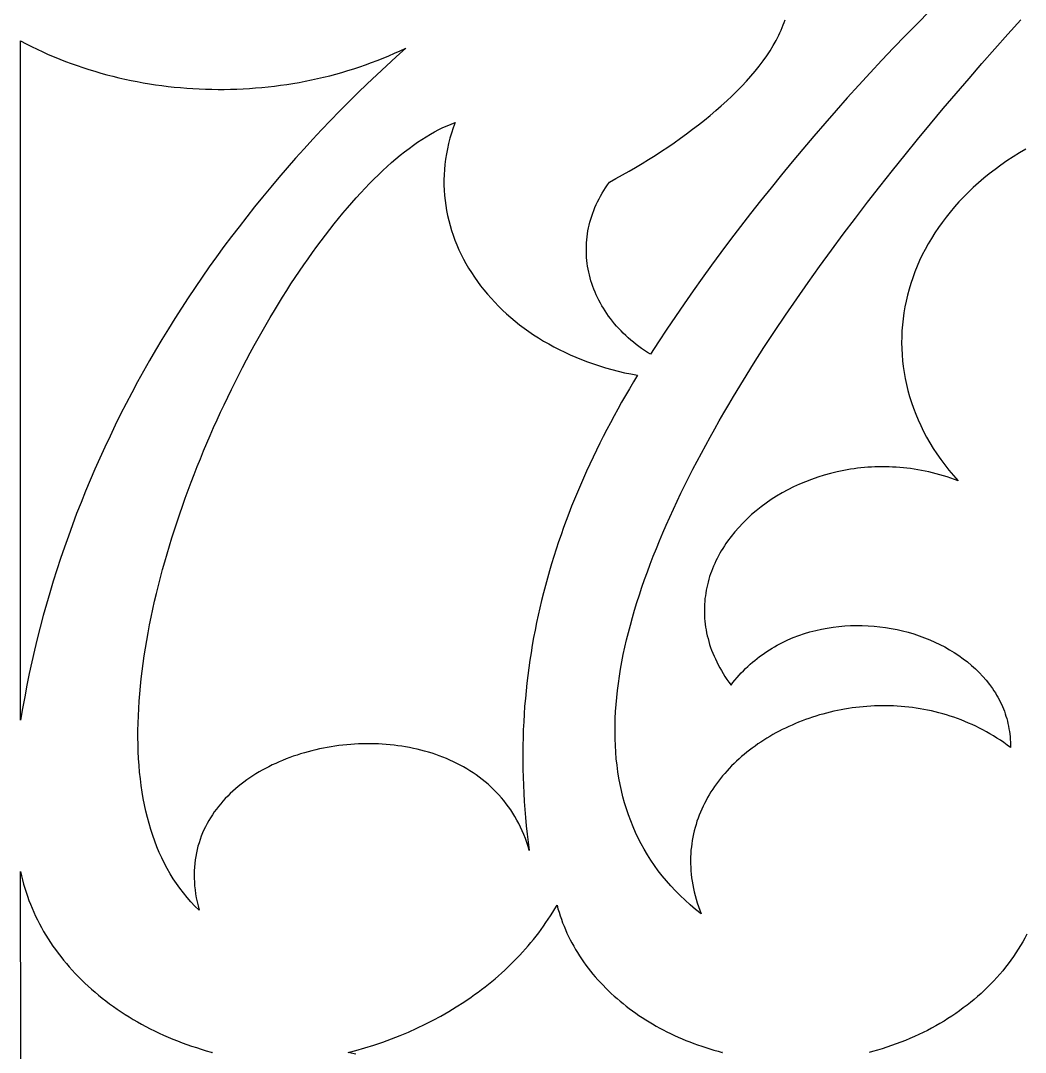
# Model space of a CAD drawing. Extents: x -4950 to -2150, y -1354 to 1346.
# Drawn here: x -3148.6 to -3002.2, y -4.4 to 145.9 of the extents above; entities that cross this region are included whole.
import ezdxf

# ---------------------------------------------------------------- set-up
doc = ezdxf.new("R2010")
doc.units = 0
doc.layers.add('LAYER_1', color=18, linetype='CONTINUOUS')

msp = doc.modelspace()

# ---------------------------------------------------------------- linework, layer by layer
at = {"layer": 'LAYER_1'}
for points in [[(-3016.19, 147.26), (-3017.94, 145.5), (-3019.68, 143.72), (-3021.4, 141.93), (-3023.11, 140.13), (-3024.81, 138.31), (-3026.49, 136.48), (-3028.15, 134.64), (-3029.79, 132.79), (-3031.42, 130.93), (-3033.03, 129.07), (-3034.62, 127.2), (-3036.19, 125.32), (-3037.74, 123.44), (-3039.27, 121.56), (-3040.78, 119.67), (-3042.26, 117.79), (-3043.72, 115.9), (-3045.15, 114.02), (-3046.56, 112.14), (-3047.95, 110.26), (-3049.3, 108.39), (-3050.63, 106.52), (-3051.93, 104.66), (-3053.21, 102.8), (-3054.45, 100.96), (-3055.66, 99.12), (-3056.84, 97.3), (-3057.28, 97.57), (-3057.71, 97.86), (-3058.13, 98.15), (-3058.54, 98.45), (-3058.94, 98.75), (-3059.33, 99.06), (-3059.71, 99.38), (-3060.08, 99.7), (-3060.44, 100.03), (-3060.79, 100.37), (-3061.12, 100.71), (-3061.45, 101.06), (-3061.77, 101.41), (-3062.08, 101.76), (-3062.37, 102.12), (-3062.66, 102.49), (-3062.93, 102.86), (-3063.2, 103.23), (-3063.45, 103.61), (-3063.69, 104), (-3063.92, 104.38), (-3064.14, 104.77), (-3064.35, 105.17), (-3064.55, 105.57), (-3064.74, 105.97), (-3064.91, 106.37), (-3065.08, 106.78), (-3065.23, 107.19), (-3065.37, 107.6), (-3065.51, 108.02), (-3065.62, 108.43), (-3065.73, 108.85), (-3065.83, 109.27), (-3065.91, 109.69), (-3065.99, 110.12), (-3066.05, 110.54), (-3066.1, 110.97), (-3066.14, 111.4), (-3066.16, 111.83), (-3066.18, 112.26), (-3066.18, 112.69), (-3066.17, 113.12), (-3066.15, 113.55), (-3066.11, 113.98), (-3066.07, 114.41), (-3066.01, 114.84), (-3065.94, 115.27), (-3065.85, 115.7), (-3065.76, 116.13), (-3065.65, 116.56), (-3065.53, 116.99), (-3065.4, 117.41), (-3065.25, 117.84), (-3065.09, 118.26), (-3064.92, 118.68), (-3064.74, 119.1), (-3064.54, 119.52), (-3064.33, 119.93), (-3064.11, 120.35), (-3063.88, 120.76), (-3063.63, 121.16), (-3063.37, 121.57), (-3063.09, 121.97), (-3062.81, 122.37), (-3061.86, 122.89), (-3060.9, 123.42), (-3059.95, 123.96), (-3059, 124.52), (-3058.05, 125.09), (-3057.1, 125.67), (-3056.16, 126.27), (-3055.23, 126.88), (-3054.3, 127.49), (-3053.38, 128.12), (-3052.47, 128.76), (-3051.58, 129.41), (-3050.69, 130.07), (-3049.82, 130.74), (-3048.97, 131.42), (-3048.13, 132.1), (-3047.31, 132.79), (-3046.51, 133.49), (-3045.73, 134.2), (-3044.98, 134.91), (-3044.24, 135.63), (-3043.54, 136.35), (-3042.86, 137.08), (-3042.2, 137.81), (-3041.58, 138.54), (-3040.98, 139.28), (-3040.42, 140.03), (-3039.89, 140.77), (-3039.4, 141.52), (-3038.94, 142.27), (-3038.52, 143.02), (-3038.32, 143.39), (-3038.13, 143.77), (-3037.96, 144.14), (-3037.79, 144.52), (-3037.63, 144.89), (-3037.49, 145.27), (-3037.35, 145.64), (-3037.23, 146.02)], [(-3002.13, 127.19), (-3003.08, 126.63), (-3004, 126.05), (-3004.9, 125.46), (-3005.78, 124.85), (-3006.63, 124.23), (-3007.46, 123.59), (-3008.26, 122.94), (-3009.04, 122.28), (-3009.79, 121.6), (-3010.51, 120.91), (-3011.21, 120.2), (-3011.89, 119.49), (-3012.54, 118.76), (-3013.16, 118.02), (-3013.76, 117.27), (-3014.33, 116.51), (-3014.88, 115.75), (-3015.4, 114.97), (-3015.89, 114.18), (-3016.36, 113.39), (-3016.8, 112.58), (-3017.22, 111.77), (-3017.61, 110.95), (-3017.97, 110.13), (-3018.3, 109.3), (-3018.61, 108.46), (-3018.9, 107.62), (-3019.15, 106.77), (-3019.38, 105.92), (-3019.58, 105.06), (-3019.76, 104.2), (-3019.91, 103.34), (-3020.03, 102.47), (-3020.12, 101.6), (-3020.19, 100.73), (-3020.23, 99.86), (-3020.24, 98.99), (-3020.22, 98.12), (-3020.18, 97.24), (-3020.1, 96.37), (-3020, 95.5), (-3019.88, 94.63), (-3019.72, 93.76), (-3019.54, 92.89), (-3019.32, 92.02), (-3019.08, 91.16), (-3018.81, 90.3), (-3018.52, 89.45), (-3018.19, 88.6), (-3017.83, 87.75), (-3017.45, 86.91), (-3017.04, 86.07), (-3016.6, 85.24), (-3016.13, 84.42), (-3015.63, 83.6), (-3015.1, 82.79), (-3014.54, 81.99), (-3013.96, 81.2), (-3013.34, 80.41), (-3012.7, 79.64), (-3012.02, 78.87), (-3012.55, 79.07), (-3013.09, 79.26), (-3013.62, 79.43), (-3014.15, 79.6), (-3014.68, 79.75), (-3015.22, 79.9), (-3015.75, 80.03), (-3016.28, 80.16), (-3016.81, 80.27), (-3017.34, 80.38), (-3017.87, 80.47), (-3018.4, 80.56), (-3018.93, 80.64), (-3019.46, 80.7), (-3019.98, 80.76), (-3020.51, 80.81), (-3021.03, 80.85), (-3021.55, 80.88), (-3022.07, 80.9), (-3022.59, 80.91), (-3023.11, 80.91), (-3023.63, 80.9), (-3024.14, 80.89), (-3024.65, 80.87), (-3025.16, 80.84), (-3025.67, 80.79), (-3026.17, 80.75), (-3026.67, 80.69), (-3027.17, 80.62), (-3027.67, 80.55), (-3028.16, 80.47), (-3028.65, 80.38), (-3029.62, 80.18), (-3030.58, 79.95), (-3031.52, 79.69), (-3032.45, 79.4), (-3033.36, 79.08), (-3034.26, 78.74), (-3035.14, 78.37), (-3036, 77.97), (-3036.84, 77.55), (-3037.66, 77.1), (-3038.45, 76.63), (-3039.23, 76.13), (-3039.98, 75.62), (-3040.71, 75.08), (-3041.42, 74.52), (-3042.1, 73.94), (-3042.75, 73.34), (-3043.38, 72.72), (-3043.97, 72.09), (-3044.54, 71.44), (-3045.08, 70.77), (-3045.59, 70.08), (-3045.83, 69.73), (-3046.06, 69.38), (-3046.29, 69.03), (-3046.51, 68.67), (-3046.72, 68.31), (-3046.92, 67.94), (-3047.11, 67.57), (-3047.29, 67.2), (-3047.47, 66.82), (-3047.63, 66.45), (-3047.79, 66.07), (-3047.94, 65.68), (-3048.08, 65.3), (-3048.21, 64.91), (-3048.32, 64.52), (-3048.43, 64.12), (-3048.53, 63.73), (-3048.63, 63.33), (-3048.71, 62.93), (-3048.78, 62.52), (-3048.84, 62.12), (-3048.89, 61.71), (-3048.93, 61.31), (-3048.96, 60.9), (-3048.98, 60.49), (-3048.98, 60.07), (-3048.98, 59.66), (-3048.97, 59.24), (-3048.94, 58.83), (-3048.91, 58.41), (-3048.86, 57.99), (-3048.8, 57.57), (-3048.73, 57.15), (-3048.65, 56.73), (-3048.56, 56.31), (-3048.45, 55.88), (-3048.34, 55.46), (-3048.21, 55.04), (-3048.07, 54.61), (-3047.92, 54.19), (-3047.75, 53.76), (-3047.57, 53.34), (-3047.38, 52.92), (-3047.18, 52.49), (-3046.97, 52.07), (-3046.74, 51.64), (-3046.5, 51.22), (-3046.24, 50.8), (-3045.98, 50.38), (-3045.7, 49.95), (-3045.4, 49.53), (-3045.09, 49.11), (-3044.81, 49.49), (-3044.52, 49.85), (-3044.22, 50.2), (-3043.91, 50.55), (-3043.6, 50.88), (-3043.29, 51.21), (-3042.97, 51.53), (-3042.64, 51.84), (-3042.31, 52.14), (-3041.97, 52.44), (-3041.63, 52.72), (-3041.29, 53), (-3040.94, 53.27), (-3040.58, 53.53), (-3040.22, 53.78), (-3039.86, 54.03), (-3039.49, 54.26), (-3039.12, 54.49), (-3038.75, 54.71), (-3038.37, 54.92), (-3037.99, 55.13), (-3037.6, 55.32), (-3037.21, 55.51), (-3036.82, 55.69), (-3036.03, 56.03), (-3035.23, 56.34), (-3034.41, 56.62), (-3033.59, 56.86), (-3032.76, 57.08), (-3031.92, 57.27), (-3031.08, 57.43), (-3030.23, 57.56), (-3029.38, 57.66), (-3028.53, 57.74), (-3027.67, 57.78), (-3026.82, 57.8), (-3025.97, 57.79), (-3025.11, 57.76), (-3024.26, 57.7), (-3023.42, 57.61), (-3022.58, 57.5), (-3021.74, 57.36), (-3020.91, 57.2), (-3020.09, 57.01), (-3019.28, 56.8), (-3018.48, 56.56), (-3017.69, 56.31), (-3016.91, 56.02), (-3016.15, 55.72), (-3015.4, 55.39), (-3014.66, 55.04), (-3013.94, 54.67), (-3013.24, 54.27), (-3012.56, 53.86), (-3011.9, 53.42), (-3011.26, 52.96), (-3010.64, 52.49), (-3010.04, 51.99), (-3009.46, 51.47), (-3008.92, 50.94), (-3008.39, 50.38), (-3007.9, 49.81), (-3007.43, 49.22), (-3006.99, 48.61), (-3006.78, 48.3), (-3006.58, 47.98), (-3006.39, 47.66), (-3006.21, 47.34), (-3006.03, 47.01), (-3005.86, 46.68), (-3005.7, 46.34), (-3005.55, 46), (-3005.41, 45.65), (-3005.27, 45.31), (-3005.15, 44.95), (-3005.03, 44.6), (-3004.92, 44.23), (-3004.82, 43.87), (-3004.74, 43.5), (-3004.66, 43.13), (-3004.59, 42.75), (-3004.53, 42.37), (-3004.48, 41.99), (-3004.44, 41.6), (-3004.41, 41.21), (-3004.39, 40.82), (-3004.38, 40.42), (-3004.38, 40.02), (-3004.87, 40.38), (-3005.36, 40.73), (-3005.85, 41.07), (-3006.35, 41.4), (-3006.86, 41.71), (-3007.37, 42.01), (-3007.88, 42.3), (-3008.39, 42.58), (-3008.91, 42.85), (-3009.43, 43.11), (-3009.96, 43.36), (-3010.49, 43.59), (-3011.02, 43.81), (-3011.55, 44.03), (-3012.09, 44.23), (-3012.63, 44.42), (-3013.17, 44.6), (-3013.71, 44.77), (-3014.25, 44.93), (-3014.8, 45.08), (-3015.35, 45.22), (-3015.9, 45.35), (-3016.45, 45.46), (-3017, 45.57), (-3017.55, 45.67), (-3018.1, 45.76), (-3018.66, 45.83), (-3019.21, 45.9), (-3019.76, 45.96), (-3020.32, 46.01), (-3020.87, 46.05), (-3021.43, 46.07), (-3021.98, 46.09), (-3022.53, 46.1), (-3023.09, 46.1), (-3023.64, 46.1), (-3024.19, 46.08), (-3024.74, 46.05), (-3025.29, 46.01), (-3025.83, 45.97), (-3026.38, 45.92), (-3026.92, 45.85), (-3027.46, 45.78), (-3028, 45.7), (-3028.54, 45.61), (-3029.07, 45.52), (-3029.6, 45.41), (-3030.13, 45.3), (-3030.66, 45.17), (-3031.18, 45.04), (-3031.7, 44.9), (-3032.22, 44.76), (-3032.73, 44.6), (-3033.24, 44.44), (-3033.75, 44.27), (-3034.25, 44.09), (-3034.74, 43.9), (-3035.24, 43.71), (-3035.72, 43.51), (-3036.21, 43.3), (-3036.69, 43.08), (-3037.16, 42.86), (-3037.63, 42.63), (-3038.09, 42.39), (-3038.55, 42.15), (-3039, 41.9), (-3039.45, 41.64), (-3039.89, 41.37), (-3040.32, 41.1), (-3040.75, 40.82), (-3041.17, 40.54), (-3041.59, 40.24), (-3042, 39.95), (-3042.4, 39.64), (-3042.79, 39.33), (-3043.18, 39.01), (-3043.56, 38.69), (-3043.93, 38.36), (-3044.3, 38.02), (-3044.66, 37.68), (-3045.01, 37.33), (-3045.35, 36.98), (-3045.68, 36.62), (-3046, 36.26), (-3046.32, 35.89), (-3046.62, 35.51), (-3046.92, 35.13), (-3047.21, 34.74), (-3047.49, 34.35), (-3047.76, 33.95), (-3048.02, 33.55), (-3048.27, 33.14), (-3048.51, 32.73), (-3048.74, 32.32), (-3048.96, 31.89), (-3049.17, 31.47), (-3049.37, 31.04), (-3049.56, 30.6), (-3049.74, 30.16), (-3049.9, 29.72), (-3050.06, 29.27), (-3050.2, 28.81), (-3050.34, 28.36), (-3050.46, 27.9), (-3050.57, 27.43), (-3050.66, 26.96), (-3050.75, 26.49), (-3050.82, 26.01), (-3050.88, 25.53), (-3050.93, 25.05), (-3050.97, 24.56), (-3050.99, 24.07), (-3051, 23.57), (-3050.99, 23.07), (-3050.97, 22.57), (-3050.94, 22.07), (-3050.9, 21.56), (-3050.84, 21.05), (-3050.77, 20.53), (-3050.68, 20.02), (-3050.58, 19.5), (-3050.46, 18.98), (-3050.33, 18.45), (-3050.19, 17.92), (-3050.03, 17.39), (-3049.85, 16.86), (-3049.66, 16.33), (-3049.45, 15.79), (-3050.26, 16.44), (-3051.04, 17.1), (-3051.79, 17.77), (-3052.51, 18.46), (-3053.2, 19.16), (-3053.87, 19.87), (-3054.5, 20.6), (-3055.11, 21.33), (-3055.69, 22.08), (-3056.24, 22.84), (-3056.77, 23.61), (-3057.27, 24.4), (-3057.74, 25.19), (-3058.19, 26), (-3058.61, 26.82), (-3059, 27.65), (-3059.37, 28.49), (-3059.72, 29.34), (-3060.03, 30.2), (-3060.33, 31.07), (-3060.6, 31.95), (-3060.84, 32.84), (-3061.06, 33.74), (-3061.26, 34.65), (-3061.43, 35.57), (-3061.58, 36.5), (-3061.71, 37.44), (-3061.81, 38.39), (-3061.89, 39.34), (-3061.95, 40.31), (-3061.99, 41.28), (-3062, 42.26), (-3062, 43.25), (-3061.97, 44.25), (-3061.92, 45.25), (-3061.85, 46.27), (-3061.76, 47.29), (-3061.64, 48.31), (-3061.51, 49.35), (-3061.36, 50.39), (-3061.19, 51.44), (-3061, 52.49), (-3060.79, 53.55), (-3060.56, 54.62), (-3060.31, 55.7), (-3060.05, 56.78), (-3059.76, 57.86), (-3059.46, 58.95), (-3059.14, 60.05), (-3058.81, 61.15), (-3058.45, 62.26), (-3058.08, 63.37), (-3057.69, 64.49), (-3057.29, 65.61), (-3056.87, 66.74), (-3056.43, 67.87), (-3055.98, 69.01), (-3055.51, 70.14), (-3055.03, 71.29), (-3054.53, 72.43), (-3054.02, 73.58), (-3053.49, 74.74), (-3052.95, 75.89), (-3052.4, 77.05), (-3051.83, 78.22), (-3051.25, 79.38), (-3050.65, 80.55), (-3050.04, 81.72), (-3049.42, 82.89), (-3048.79, 84.07), (-3048.14, 85.25), (-3047.48, 86.42), (-3046.81, 87.6), (-3046.13, 88.78), (-3045.44, 89.97), (-3044.74, 91.15), (-3043.3, 93.52), (-3041.82, 95.89), (-3040.3, 98.27), (-3038.74, 100.64), (-3037.15, 103.01), (-3035.53, 105.38), (-3033.87, 107.74), (-3032.19, 110.1), (-3030.47, 112.45), (-3028.74, 114.8), (-3026.98, 117.13), (-3025.2, 119.45), (-3023.39, 121.76), (-3021.58, 124.06), (-3019.74, 126.34), (-3017.9, 128.61), (-3016.04, 130.86), (-3014.17, 133.09), (-3012.3, 135.3), (-3010.41, 137.49), (-3008.53, 139.66), (-3006.65, 141.8), (-3004.76, 143.92), (-3002.88, 146.01)], [(-3148.62, -30.72), (-3148.61, -4.38), (-3148.62, 21.95), (-3148.48, 21.34), (-3148.34, 20.73), (-3148.18, 20.13), (-3148.01, 19.53), (-3147.82, 18.94), (-3147.63, 18.35), (-3147.41, 17.76), (-3147.19, 17.18), (-3146.95, 16.61), (-3146.7, 16.03), (-3146.44, 15.47), (-3146.17, 14.9), (-3145.88, 14.34), (-3145.58, 13.79), (-3145.27, 13.24), (-3144.95, 12.7), (-3144.61, 12.16), (-3144.27, 11.63), (-3143.91, 11.1), (-3143.54, 10.58), (-3143.16, 10.07), (-3142.77, 9.56), (-3142.37, 9.05), (-3141.95, 8.55), (-3141.53, 8.06), (-3141.1, 7.58), (-3140.65, 7.1), (-3140.2, 6.63), (-3139.73, 6.16), (-3139.25, 5.7), (-3138.77, 5.25), (-3138.27, 4.81), (-3137.77, 4.37), (-3137.25, 3.94), (-3136.73, 3.52), (-3136.19, 3.1), (-3135.65, 2.69), (-3135.09, 2.29), (-3134.53, 1.9), (-3133.96, 1.51), (-3133.38, 1.14), (-3132.79, 0.77), (-3132.2, 0.41), (-3131.59, 0.06), (-3130.98, -0.29), (-3130.35, -0.62), (-3129.72, -0.95), (-3129.09, -1.26), (-3128.44, -1.57), (-3127.79, -1.87), (-3127.12, -2.16), (-3126.46, -2.44), (-3125.78, -2.71), (-3125.1, -2.98), (-3124.41, -3.23), (-3123.71, -3.47), (-3123, -3.7), (-3122.29, -3.93), (-3121.58, -4.14), (-3120.85, -4.34), (-3120.69, -4.38), (-3120.85, -4.43)], [(-3099.77, -4.67), (-3100.88, -4.38), (-3099.77, -4.1), (-3098.45, -3.72), (-3097.14, -3.32), (-3095.85, -2.88), (-3094.58, -2.42), (-3093.33, -1.93), (-3092.1, -1.42), (-3090.88, -0.87), (-3089.69, -0.3), (-3088.51, 0.29), (-3087.36, 0.91), (-3086.23, 1.56), (-3085.13, 2.23), (-3084.04, 2.93), (-3082.98, 3.65), (-3082.46, 4.02), (-3081.95, 4.39), (-3081.44, 4.77), (-3080.94, 5.16), (-3080.45, 5.55), (-3079.96, 5.95), (-3079.48, 6.35), (-3079, 6.76), (-3078.54, 7.17), (-3078.08, 7.59), (-3077.62, 8.02), (-3077.18, 8.45), (-3076.74, 8.89), (-3076.3, 9.33), (-3075.88, 9.77), (-3075.46, 10.22), (-3075.05, 10.68), (-3074.65, 11.14), (-3074.26, 11.61), (-3073.87, 12.08), (-3073.49, 12.56), (-3073.12, 13.04), (-3072.76, 13.53), (-3072.4, 14.02), (-3072.06, 14.51), (-3071.72, 15.01), (-3071.39, 15.52), (-3071.07, 16.03), (-3070.75, 16.54), (-3070.45, 17.06), (-3070.31, 16.54), (-3070.15, 16.02), (-3069.99, 15.51), (-3069.81, 15), (-3069.63, 14.49), (-3069.43, 13.99), (-3069.22, 13.49), (-3069, 13), (-3068.77, 12.51), (-3068.53, 12.03), (-3068.28, 11.55), (-3068.02, 11.07), (-3067.75, 10.6), (-3067.47, 10.14), (-3067.18, 9.68), (-3066.88, 9.23), (-3066.57, 8.78), (-3066.25, 8.33), (-3065.92, 7.89), (-3065.58, 7.46), (-3065.23, 7.03), (-3064.88, 6.61), (-3064.51, 6.19), (-3064.13, 5.78), (-3063.75, 5.38), (-3063.36, 4.98), (-3062.96, 4.58), (-3062.55, 4.2), (-3062.13, 3.81), (-3061.71, 3.44), (-3061.27, 3.07), (-3060.83, 2.71), (-3060.38, 2.35), (-3059.93, 2), (-3059.46, 1.66), (-3058.99, 1.32), (-3058.51, 0.99), (-3058.03, 0.67), (-3057.53, 0.36), (-3057.03, 0.05), (-3056.53, -0.25), (-3056.01, -0.55), (-3055.49, -0.84), (-3054.97, -1.12), (-3054.44, -1.39), (-3053.9, -1.65), (-3053.35, -1.91), (-3052.8, -2.16), (-3052.24, -2.4), (-3051.68, -2.64), (-3051.11, -2.86), (-3050.54, -3.08), (-3049.96, -3.29), (-3049.37, -3.49), (-3048.78, -3.69), (-3048.19, -3.87), (-3047.59, -4.05), (-3046.98, -4.22), (-3046.38, -4.38), (-3046.35, -4.38), (-3046.38, -4.39)], [(-3001.98, 12.83), (-3002.27, 12.27), (-3002.58, 11.72), (-3002.91, 11.17), (-3003.24, 10.63), (-3003.59, 10.09), (-3003.95, 9.56), (-3004.32, 9.04), (-3004.7, 8.52), (-3005.1, 8.01), (-3005.51, 7.51), (-3005.92, 7.02), (-3006.35, 6.53), (-3006.8, 6.05), (-3007.25, 5.58), (-3007.71, 5.11), (-3008.19, 4.65), (-3008.67, 4.2), (-3009.17, 3.76), (-3009.67, 3.33), (-3010.19, 2.9), (-3010.71, 2.49), (-3011.25, 2.08), (-3011.79, 1.68), (-3012.35, 1.29), (-3012.91, 0.91), (-3013.48, 0.54), (-3014.06, 0.17), (-3014.65, -0.18), (-3015.25, -0.52), (-3015.86, -0.86), (-3016.48, -1.18), (-3017.1, -1.49), (-3017.73, -1.8), (-3018.37, -2.09), (-3019.02, -2.38), (-3019.68, -2.65), (-3020.34, -2.91), (-3021.01, -3.16), (-3021.69, -3.4), (-3022.37, -3.63), (-3023.06, -3.85), (-3023.76, -4.05), (-3024.47, -4.25), (-3024.99, -4.38)]]:
    msp.add_lwpolyline(points, dxfattribs=at)
for points in [[(-3148.62, 142.94), (-3147.82, 142.53), (-3147.02, 142.12), (-3146.21, 141.73), (-3145.4, 141.36), (-3144.58, 140.99), (-3143.75, 140.64), (-3142.92, 140.3), (-3142.08, 139.97), (-3141.23, 139.66), (-3140.38, 139.35), (-3139.53, 139.06), (-3138.67, 138.79), (-3137.81, 138.52), (-3136.94, 138.27), (-3136.06, 138.03), (-3135.18, 137.8), (-3134.3, 137.59), (-3133.42, 137.39), (-3132.53, 137.2), (-3131.64, 137.02), (-3130.74, 136.86), (-3129.85, 136.71), (-3128.95, 136.57), (-3128.04, 136.45), (-3127.14, 136.33), (-3126.23, 136.23), (-3125.32, 136.15), (-3124.41, 136.07), (-3123.5, 136.01), (-3122.59, 135.96), (-3121.68, 135.92), (-3120.77, 135.9), (-3119.85, 135.89), (-3118.94, 135.89), (-3118.02, 135.91), (-3117.11, 135.93), (-3116.2, 135.97), (-3115.28, 136.03), (-3114.37, 136.09), (-3113.46, 136.17), (-3112.55, 136.26), (-3111.64, 136.37), (-3110.74, 136.48), (-3109.83, 136.61), (-3108.93, 136.76), (-3108.03, 136.91), (-3107.13, 137.08), (-3106.24, 137.26), (-3105.34, 137.45), (-3104.46, 137.66), (-3103.57, 137.88), (-3102.69, 138.11), (-3101.81, 138.36), (-3100.94, 138.62), (-3100.07, 138.89), (-3099.21, 139.17), (-3098.35, 139.47), (-3097.49, 139.78), (-3096.64, 140.1), (-3095.8, 140.44), (-3094.96, 140.79), (-3094.13, 141.15), (-3093.3, 141.52), (-3092.48, 141.91), (-3093.91, 140.63), (-3095.32, 139.33), (-3096.72, 138.03), (-3098.1, 136.71), (-3099.46, 135.39), (-3100.81, 134.05), (-3102.14, 132.71), (-3103.45, 131.36), (-3104.75, 130), (-3106.03, 128.62), (-3107.29, 127.24), (-3108.54, 125.86), (-3109.77, 124.46), (-3110.98, 123.05), (-3112.18, 121.64), (-3113.36, 120.21), (-3114.52, 118.78), (-3115.66, 117.34), (-3116.79, 115.89), (-3117.9, 114.44), (-3118.99, 112.98), (-3120.06, 111.5), (-3121.12, 110.02), (-3122.16, 108.54), (-3123.18, 107.04), (-3124.18, 105.54), (-3125.17, 104.03), (-3126.14, 102.51), (-3127.09, 100.99), (-3128.02, 99.46), (-3128.94, 97.92), (-3129.83, 96.38), (-3130.71, 94.83), (-3131.57, 93.27), (-3132.41, 91.71), (-3133.23, 90.13), (-3134.04, 88.56), (-3134.83, 86.98), (-3135.59, 85.39), (-3136.34, 83.79), (-3137.07, 82.19), (-3137.79, 80.58), (-3138.48, 78.97), (-3139.15, 77.35), (-3139.81, 75.73), (-3140.45, 74.1), (-3141.06, 72.47), (-3141.66, 70.83), (-3142.24, 69.19), (-3142.8, 67.54), (-3143.35, 65.89), (-3143.87, 64.23), (-3144.37, 62.57), (-3144.86, 60.9), (-3145.32, 59.23), (-3145.76, 57.55), (-3146.19, 55.87), (-3146.6, 54.19), (-3146.98, 52.5), (-3147.35, 50.81), (-3147.69, 49.11), (-3148.02, 47.41), (-3148.33, 45.71), (-3148.62, 44)], [(-3085.28, 131.05), (-3085.57, 130.29), (-3085.82, 129.53), (-3086.05, 128.77), (-3086.25, 128.01), (-3086.42, 127.25), (-3086.57, 126.48), (-3086.7, 125.72), (-3086.79, 124.96), (-3086.86, 124.21), (-3086.91, 123.45), (-3086.93, 122.7), (-3086.93, 121.94), (-3086.9, 121.2), (-3086.85, 120.45), (-3086.77, 119.71), (-3086.67, 118.97), (-3086.55, 118.23), (-3086.41, 117.5), (-3086.24, 116.78), (-3086.04, 116.06), (-3085.83, 115.34), (-3085.59, 114.63), (-3085.33, 113.93), (-3085.05, 113.23), (-3084.75, 112.54), (-3084.43, 111.86), (-3084.08, 111.18), (-3083.72, 110.51), (-3083.33, 109.85), (-3082.93, 109.2), (-3082.5, 108.55), (-3082.05, 107.92), (-3081.59, 107.29), (-3081.1, 106.68), (-3080.6, 106.07), (-3080.07, 105.47), (-3079.53, 104.89), (-3078.97, 104.31), (-3078.39, 103.75), (-3077.8, 103.2), (-3077.18, 102.66), (-3076.55, 102.13), (-3075.9, 101.61), (-3075.24, 101.11), (-3074.55, 100.62), (-3073.86, 100.15), (-3073.14, 99.68), (-3072.41, 99.23), (-3071.66, 98.8), (-3070.9, 98.38), (-3070.12, 97.98), (-3069.33, 97.59), (-3068.52, 97.22), (-3067.7, 96.86), (-3066.87, 96.52), (-3066.02, 96.2), (-3065.15, 95.89), (-3064.27, 95.6), (-3063.38, 95.33), (-3062.48, 95.07), (-3061.56, 94.84), (-3060.63, 94.62), (-3059.69, 94.43), (-3058.74, 94.25), (-3059.33, 93.27), (-3059.91, 92.29), (-3060.48, 91.3), (-3061.04, 90.31), (-3061.59, 89.32), (-3062.14, 88.33), (-3062.67, 87.34), (-3063.2, 86.34), (-3063.71, 85.34), (-3064.22, 84.33), (-3064.71, 83.33), (-3065.2, 82.32), (-3065.68, 81.3), (-3066.14, 80.29), (-3066.6, 79.27), (-3067.04, 78.25), (-3067.48, 77.22), (-3067.9, 76.2), (-3068.32, 75.16), (-3068.72, 74.13), (-3069.11, 73.09), (-3069.5, 72.05), (-3069.87, 71.01), (-3070.23, 69.96), (-3070.58, 68.91), (-3070.91, 67.86), (-3071.24, 66.8), (-3071.55, 65.74), (-3071.86, 64.67), (-3072.15, 63.61), (-3072.43, 62.53), (-3072.7, 61.46), (-3072.96, 60.38), (-3073.2, 59.3), (-3073.43, 58.21), (-3073.65, 57.12), (-3073.86, 56.03), (-3074.06, 54.93), (-3074.24, 53.83), (-3074.41, 52.73), (-3074.57, 51.62), (-3074.71, 50.51), (-3074.85, 49.39), (-3074.97, 48.28), (-3075.07, 47.15), (-3075.17, 46.02), (-3075.25, 44.89), (-3075.31, 43.76), (-3075.37, 42.62), (-3075.41, 41.47), (-3075.43, 40.33), (-3075.44, 39.17), (-3075.44, 38.02), (-3075.43, 36.86), (-3075.4, 35.69), (-3075.36, 34.53), (-3075.3, 33.35), (-3075.23, 32.18), (-3075.14, 30.99), (-3075.04, 29.81), (-3074.93, 28.62), (-3074.8, 27.42), (-3074.65, 26.22), (-3074.49, 25.02), (-3074.67, 25.62), (-3074.86, 26.2), (-3075.07, 26.78), (-3075.29, 27.34), (-3075.52, 27.89), (-3075.77, 28.42), (-3076.03, 28.95), (-3076.3, 29.46), (-3076.59, 29.96), (-3076.88, 30.45), (-3077.19, 30.92), (-3077.52, 31.39), (-3077.85, 31.84), (-3078.2, 32.28), (-3078.55, 32.7), (-3078.92, 33.12), (-3079.3, 33.52), (-3079.69, 33.91), (-3080.09, 34.29), (-3080.5, 34.66), (-3080.91, 35.02), (-3081.34, 35.36), (-3081.78, 35.69), (-3082.22, 36.02), (-3082.67, 36.33), (-3083.14, 36.63), (-3083.6, 36.91), (-3084.08, 37.19), (-3084.56, 37.46), (-3085.06, 37.71), (-3085.55, 37.95), (-3086.06, 38.18), (-3086.57, 38.4), (-3087.08, 38.61), (-3087.61, 38.81), (-3088.13, 39), (-3088.66, 39.18), (-3089.2, 39.34), (-3089.74, 39.5), (-3090.29, 39.64), (-3090.84, 39.78), (-3091.39, 39.9), (-3091.95, 40.01), (-3092.51, 40.12), (-3093.07, 40.21), (-3093.64, 40.29), (-3094.2, 40.36), (-3094.77, 40.42), (-3095.34, 40.47), (-3095.92, 40.51), (-3096.49, 40.54), (-3097.07, 40.56), (-3097.64, 40.58), (-3098.22, 40.58), (-3098.8, 40.57), (-3099.37, 40.55), (-3099.95, 40.52), (-3100.52, 40.48), (-3101.1, 40.43), (-3101.67, 40.37), (-3102.24, 40.3), (-3102.81, 40.22), (-3103.38, 40.14), (-3103.94, 40.04), (-3104.5, 39.93), (-3105.06, 39.82), (-3105.62, 39.69), (-3106.17, 39.56), (-3106.72, 39.41), (-3107.27, 39.26), (-3107.81, 39.1), (-3108.34, 38.93), (-3108.88, 38.75), (-3109.4, 38.56), (-3109.92, 38.36), (-3110.44, 38.15), (-3110.95, 37.93), (-3111.45, 37.71), (-3111.95, 37.48), (-3112.44, 37.23), (-3112.92, 36.98), (-3113.4, 36.72), (-3113.86, 36.46), (-3114.32, 36.18), (-3114.77, 35.89), (-3115.22, 35.6), (-3115.65, 35.3), (-3116.08, 34.99), (-3116.5, 34.67), (-3116.9, 34.34), (-3117.3, 34.01), (-3117.69, 33.66), (-3118.06, 33.31), (-3118.43, 32.95), (-3118.79, 32.59), (-3119.13, 32.21), (-3119.46, 31.83), (-3119.78, 31.44), (-3120.09, 31.04), (-3120.39, 30.63), (-3120.67, 30.22), (-3120.94, 29.8), (-3121.2, 29.37), (-3121.45, 28.93), (-3121.68, 28.49), (-3121.9, 28.04), (-3122.1, 27.58), (-3122.29, 27.11), (-3122.46, 26.64), (-3122.62, 26.16), (-3122.77, 25.67), (-3122.89, 25.18), (-3123.01, 24.68), (-3123.1, 24.17), (-3123.18, 23.65), (-3123.24, 23.13), (-3123.29, 22.6), (-3123.32, 22.06), (-3123.33, 21.52), (-3123.32, 20.97), (-3123.3, 20.41), (-3123.26, 19.85), (-3123.2, 19.28), (-3123.12, 18.7), (-3123.02, 18.12), (-3122.9, 17.53), (-3122.76, 16.94), (-3122.6, 16.33), (-3123.21, 16.93), (-3123.8, 17.55), (-3124.36, 18.18), (-3124.9, 18.84), (-3125.41, 19.51), (-3125.91, 20.2), (-3126.38, 20.91), (-3126.83, 21.64), (-3127.26, 22.39), (-3127.66, 23.15), (-3128.04, 23.93), (-3128.41, 24.73), (-3128.75, 25.54), (-3129.07, 26.37), (-3129.37, 27.22), (-3129.64, 28.08), (-3129.9, 28.95), (-3130.14, 29.84), (-3130.36, 30.74), (-3130.56, 31.66), (-3130.74, 32.59), (-3130.9, 33.53), (-3131.04, 34.48), (-3131.16, 35.45), (-3131.27, 36.43), (-3131.35, 37.42), (-3131.42, 38.42), (-3131.47, 39.43), (-3131.51, 40.45), (-3131.52, 41.48), (-3131.52, 42.52), (-3131.5, 43.57), (-3131.46, 44.63), (-3131.41, 45.7), (-3131.35, 46.77), (-3131.26, 47.86), (-3131.16, 48.95), (-3131.05, 50.04), (-3130.92, 51.15), (-3130.77, 52.26), (-3130.61, 53.37), (-3130.43, 54.49), (-3130.24, 55.62), (-3130.04, 56.75), (-3129.82, 57.89), (-3129.59, 59.03), (-3129.35, 60.17), (-3129.09, 61.32), (-3128.82, 62.47), (-3128.53, 63.62), (-3128.24, 64.77), (-3127.93, 65.93), (-3127.6, 67.08), (-3127.27, 68.24), (-3126.93, 69.4), (-3126.57, 70.56), (-3126.2, 71.72), (-3125.82, 72.88), (-3125.43, 74.04), (-3125.03, 75.19), (-3124.62, 76.35), (-3124.2, 77.5), (-3123.77, 78.65), (-3123.33, 79.8), (-3122.88, 80.95), (-3122.42, 82.09), (-3121.95, 83.23), (-3121.48, 84.36), (-3120.99, 85.49), (-3120.5, 86.62), (-3120, 87.74), (-3119.49, 88.85), (-3118.97, 89.96), (-3118.44, 91.06), (-3117.91, 92.16), (-3117.37, 93.25), (-3116.83, 94.33), (-3116.27, 95.4), (-3115.71, 96.47), (-3115.15, 97.52), (-3114.58, 98.57), (-3114, 99.61), (-3113.42, 100.64), (-3112.83, 101.66), (-3112.24, 102.67), (-3111.64, 103.67), (-3111.04, 104.65), (-3110.44, 105.63), (-3109.83, 106.59), (-3109.22, 107.54), (-3108.6, 108.48), (-3107.98, 109.41), (-3107.35, 110.32), (-3106.73, 111.22), (-3106.1, 112.11), (-3105.47, 112.98), (-3104.83, 113.83), (-3104.2, 114.67), (-3103.56, 115.5), (-3102.92, 116.31), (-3102.28, 117.1), (-3101.64, 117.88), (-3100.99, 118.64), (-3100.35, 119.38), (-3099.71, 120.11), (-3099.06, 120.81), (-3098.42, 121.5), (-3097.77, 122.17), (-3097.13, 122.82), (-3096.49, 123.45), (-3095.85, 124.06), (-3095.2, 124.66), (-3094.56, 125.23), (-3093.93, 125.77), (-3093.29, 126.3), (-3092.66, 126.81), (-3092.02, 127.29), (-3091.39, 127.75), (-3090.77, 128.19), (-3090.14, 128.61), (-3089.52, 129), (-3088.91, 129.37), (-3088.29, 129.71), (-3087.68, 130.03), (-3087.08, 130.33), (-3086.47, 130.59), (-3085.88, 130.84)]]:
    msp.add_lwpolyline(points, close=True, dxfattribs=at)

doc.saveas('drawing.dxf')
